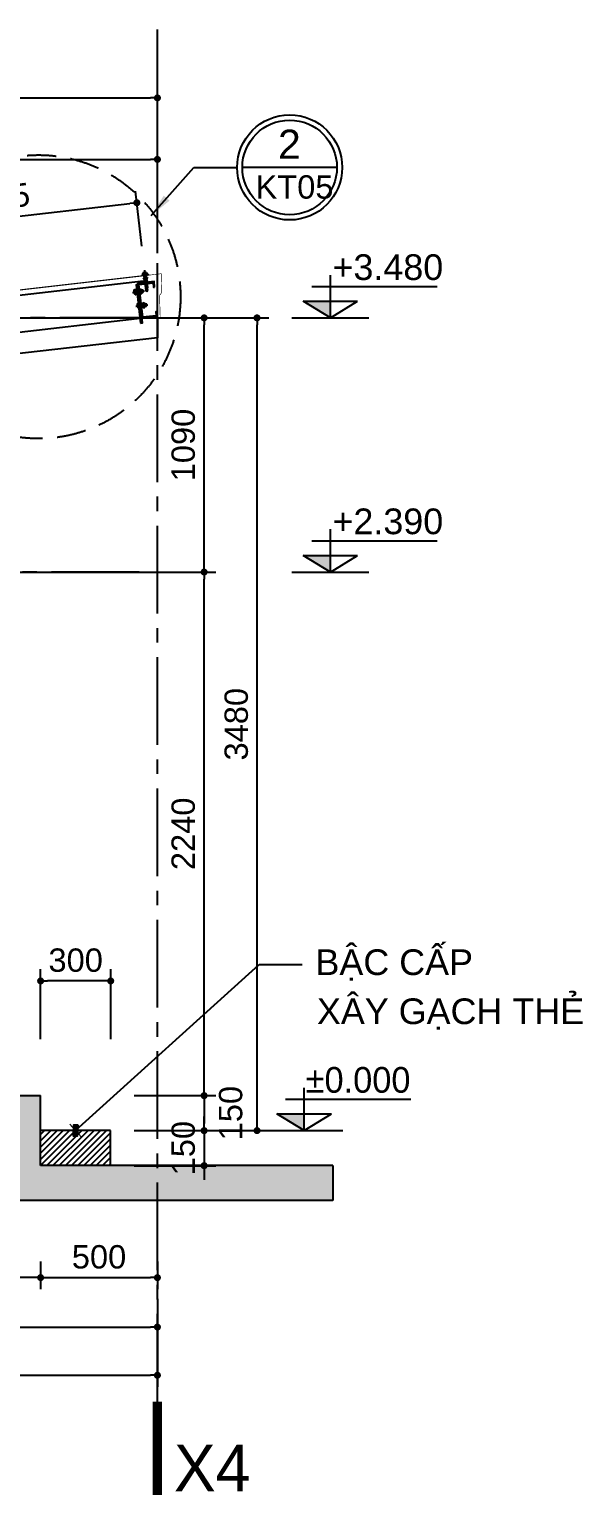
# Model space of a CAD drawing. Header units: inches. Extents: x 274 to 111780, y 464 to 1579898.
# Drawn here: x 84061 to 88798, y 785729 to 798321 of the extents above; entities that cross this region are included whole.
import ezdxf
from ezdxf.enums import TextEntityAlignment as Align

# ---------------------------------------------------------------- set-up
doc = ezdxf.new("R2010")
doc.units = ezdxf.units.IN
doc.header["$MEASUREMENT"] = 0
doc.header["$PDMODE"] = 35
doc.header["$PDSIZE"] = -3
for name, pattern in [('CENTER2', [1.125, 0.75, -0.125, 0.125, -0.125]), ('DASHED', [0.75, 0.5, -0.25]), ('HIDDEN', [0.375, 0.25, -0.125])]:
    doc.linetypes.add(name, pattern=pattern)
for name, color, linetype in [('5', 5, 'DASHED'), ('9A', 8, 'Continuous'), ('CHU', 7, 'Continuous'), ('DIM', 1, 'Continuous'), ('Hatch', 8, 'Continuous'), ('KYHIEU', 2, 'Continuous'), ('N_THAY', 2, 'Continuous'), ('NET-C', 1, 'Continuous'), ('TEXT-KT', 3, 'Continuous'), ('THEP', 1, 'Continuous'), ('truc', 8, 'Continuous'), ('TUONG', 10, 'Continuous'), ('VATLIEU', 9, 'Continuous')]:
    doc.layers.add(name, color=color, linetype=linetype)
doc.layers.add('LINE', color=251, linetype='Continuous', lineweight=13)
doc.styles.add('ARCHITEC1', font='VAVON_.TTF')
doc.styles.add('STYLE1', font='VHARIAL.TTF')
doc.styles.add('STYLE2', font='VHARIAL.TTF')
doc.styles.add('style4', font='VHAVANB.TTF', dxfattribs={"height": 250})
doc.dimstyles.new('1-25', dxfattribs={"dimtxt": 220, "dimasz": 30, "dimexe": 0.18, "dimexo": 0.0625, "dimgap": 50, "dimtad": 1, "dimdec": 0, "dimlfac": 0.25, "dimzin": 9, "dimdsep": 46, "dimtxsty": 'STYLE2', "dimblk": 'DOT1', "dimcen": 0.09, "dimclrd": 16, "dimclre": 16, "dimclrt": 30, "dimadec": 0, "dimazin": 0, "dimtfac": 1, "dimtdec": 0, "dimtix": 1, "dimtmove": 2, "dimatfit": 3, "dimldrblk": 'DOT1', "dimfxl": 1, "dimtolj": 1, "dimtzin": 9, "dimarcsym": 0})
doc.dimstyles.new('50-100', dxfattribs={"dimscale": 100, "dimtxt": 2, "dimasz": 0.6, "dimexe": 1, "dimexo": 2, "dimgap": 0.75, "dimtad": 1, "dimdec": 0, "dimlfac": 0.5, "dimrnd": 5, "dimzin": 3, "dimdsep": 46, "dimtxsty": 'STYLE1', "dimblk": 'DOT', "dimcen": 2.5, "dimdle": 1.25, "dimclrd": 9, "dimclre": 9, "dimclrt": 30, "dimazin": 2, "dimtfac": 0.75, "dimtdec": 0, "dimtix": 1, "dimtmove": 2, "dimatfit": 2, "dimldrblk": 'DOT', "dimfxl": 1, "dimtolj": 1, "dimtzin": 0, "dimarcsym": 0})
doc.dimstyles.new('TL1-100', dxfattribs={"dimscale": 0, "dimtxt": 200, "dimasz": 75, "dimexe": 100, "dimexo": 200, "dimgap": 50, "dimtad": 1, "dimtoh": 1, "dimdec": 0, "dimzin": 0, "dimdsep": 46, "dimtxsty": 'STYLE1', "dimblk": 'DOT', "dimcen": 200, "dimclrd": 9, "dimclre": 9, "dimclrt": 30, "dimadec": 0, "dimazin": 0, "dimtfac": 1, "dimtdec": 0, "dimtix": 1, "dimtmove": 2, "dimatfit": 3, "dimfxl": 200, "dimtolj": 1, "dimtzin": 9, "dimarcsym": 0})

# ---------------------------------------------------------------- blocks, each defined once
blk = doc.blocks.new('_Dot')
at = {"color": 0, "linetype": 'ByBlock', "lineweight": -2}
blk.add_line((-0.5, 0), (-1, 0), dxfattribs=at)
at = {"color": 0, "linetype": 'ByBlock', "const_width": 0.5}
blk.add_lwpolyline([(-0.25, 0, 1), (0.25, 0, 1)], format="xyb", close=True, dxfattribs=at)
blk = doc.blocks.new('*D512')
at = {"layer": 'Defpoints', "color": 0, "linetype": 'Continuous'}
for p in [(85157, 797734), (67157, 796205), (85157, 796205)]:
    blk.add_point(p, dxfattribs=at)
at = {"layer": 'DIM', "color": 9, "linetype": 'Continuous', "lineweight": -2}
for p, q in [((67157, 796405), (67157, 797834)), ((85157, 796405), (85157, 797834)), ((67217, 797734), (85097, 797734))]:
    blk.add_line(p, q, dxfattribs=at)
at = {"layer": 'DIM', "color": 9, "linetype": 'Continuous', "lineweight": -2, "xscale": 60, "yscale": 60, "zscale": 60, "rotation": 180}
blk.add_blockref('_Dot', (67157, 797734), dxfattribs=at)
at = {"layer": 'DIM', "color": 9, "linetype": 'Continuous', "lineweight": -2, "xscale": 60, "yscale": 60, "zscale": 60}
blk.add_blockref('_Dot', (85157, 797734), dxfattribs=at)
at = {"layer": 'DIM', "color": 30, "linetype": 'Continuous', "insert": (76157, 797911), "char_height": 200, "attachment_point": 5, "style": 'STYLE1'}
blk.add_mtext('\\A1;9000', dxfattribs=at)
blk = doc.blocks.new('*D513')
at = {"layer": 'Defpoints', "color": 0, "linetype": 'Continuous'}
for p in [(85157, 797207), (85157, 796431), (76158, 795676)]:
    blk.add_point(p, dxfattribs=at)
at = {"layer": 'DIM', "color": 9, "linetype": 'Continuous', "lineweight": -2}
for p, q in [((76158, 795876), (76158, 797307)), ((85157, 796631), (85157, 797307)), ((76218, 797207), (85097, 797207))]:
    blk.add_line(p, q, dxfattribs=at)
at = {"layer": 'DIM', "color": 9, "linetype": 'Continuous', "lineweight": -2, "xscale": 60, "yscale": 60, "zscale": 60, "rotation": 180}
blk.add_blockref('_Dot', (76158, 797207), dxfattribs=at)
at = {"layer": 'DIM', "color": 9, "linetype": 'Continuous', "lineweight": -2, "xscale": 60, "yscale": 60, "zscale": 60}
blk.add_blockref('_Dot', (85157, 797207), dxfattribs=at)
at = {"layer": 'DIM', "color": 30, "linetype": 'Continuous', "insert": (80657, 797384), "char_height": 200, "attachment_point": 5, "style": 'STYLE1'}
blk.add_mtext('\\A1;4500', dxfattribs=at)
blk = doc.blocks.new('dinh6')
at = {"layer": '5', "ltscale": 5}
blk.add_line((9, 33), (-71, -263), dxfattribs=at)
at = {"layer": '9A', "ltscale": 5}
for p, q in [((-30, 8), (-37, -18)), ((-30, 8), (30, -8)), ((-15, 4), (-22, -22)), ((-32, -51), (-88, -257)), ((-48, -247), (-85, -245)), ((-46, -240), (-83, -238)), ((-44, -232), (-81, -230)), ((-42, -225), (-79, -223)), ((-40, -218), (-77, -216)), ((-38, -210), (-75, -208)), ((-36, -203), (-73, -201)), ((-34, -195), (-71, -193)), ((-32, -188), (-69, -186)), ((-55, -20), (-58, -30)), ((-58, -30), (35, -55)), ((-37, -18), (-55, -20)), ((-55, -20), (38, -45)), ((3, -60), (-53, -266)), ((-46, -33), (-50, -46)), ((-50, -46), (20, -65)), ((-3, -82), (-40, -80)), ((-1, -75), (-38, -73)), ((-37, -18), (23, -34)), ((1, -67), (-36, -65)), ((3, -60), (-34, -58)), ((15, -4), (8, -30)), ((23, -51), (20, -65)), ((30, -8), (23, -34)), ((23, -34), (38, -45)), ((38, -45), (35, -55)), ((-85, -258), (-96, -301)), ((-96, -301), (-86, -318)), ((-88, -257), (-53, -266)), ((-50, -255), (-87, -253)), ((-61, -264), (-86, -318)), ((-86, -318), (-86, -305)), ((-86, -318), (-68, -309)), ((-52, -262), (-73, -261)), ((-56, -266), (-68, -309))]:
    blk.add_line(p, q, dxfattribs=at)
at = {"layer": '9A', "linetype": 'Continuous'}
blk.add_line((-40, -80), (-5, -90), dxfattribs=at)
at = {"layer": '9A', "ltscale": 5}
blk.add_arc((-92, -306), 6.18, 7.3685, 135.9402, dxfattribs=at)
blk = doc.blocks.new('BO12-16')
at = {"layer": '9A', "ltscale": 5}
for p, q in [((-7, 23.2), (-10.7, 22.3)), ((-10.7, 17), (-10.7, 22.3)), ((10.6, 22.3), (-10.7, 22.3)), ((-7, 16), (-10.7, 17)), ((10.6, 17), (-10.7, 17)), ((-10.7, -5.2), (-10.7, 0)), ((10.6, 0), (-10.7, 0)), ((7.2, 23.2), (-7, 23.2)), ((7.2, 16), (-7, 16)), ((-5, 30.3), (-6, 29.3)), ((6, 29.3), (-6, 29.3)), ((-6, 28.5), (-2.4, 29.3)), ((-6, 27.4), (2.9, 29.3)), ((-6, 23.2), (-6, 29.3)), ((-6, 26.3), (6, 28.8)), ((-6, 25.2), (6, 27.7)), ((-6, 24), (6, 26.6)), ((-6, 0), (-6, 16)), ((-6, 15.7), (-4.4, 16)), ((-6, 14.5), (0.9, 16)), ((-6, 13.4), (6, 16)), ((-6, 12.3), (6, 14.8)), ((-6, 11.2), (6, 13.7)), ((-6, 10), (6, 12.6)), ((-6, 8.9), (6, 11.5)), ((-6, 7.8), (6, 10.3)), ((-6, 0), (-6, 10)), ((-6, 6.7), (6, 9.2)), ((-6, 5.5), (6, 8.1)), ((-6, 4.4), (6, 7)), ((-6, 3.3), (6, 5.8)), ((-6, 2.2), (6, 4.7)), ((-6, 1), (6, 3.6)), ((-5.6, 0), (6, 2.5)), ((-5.3, 17), (-5.3, 22.3)), ((-5.3, -5.2), (-5.3, 0)), ((5, 30.3), (-5, 30.3)), ((-4.4, 23.2), (6, 25.5)), ((-0.3, 0), (6, 1.3)), ((0.9, 23.2), (6, 24.3)), ((6, 29.3), (5, 30.3)), ((5, 0), (6, 0.2)), ((5.3, 17), (5.3, 22.3)), ((5.3, -5.2), (5.3, 0)), ((6, 23.2), (6, 29.3)), ((6, 0), (6, 16)), ((6, 0), (6, 10)), ((10.6, 22.3), (7.2, 23.2)), ((10.6, 17), (7.2, 16)), ((10.6, 17), (10.6, 22.3)), ((10.6, -5.2), (10.6, 0)), ((10.6, -5.2), (-10.7, -5.2)), ((-7.1, -7.7), (-10.7, -5.2)), ((7.1, -7.7), (-7.1, -7.7)), ((10.6, -5.2), (7.1, -7.7))]:
    blk.add_line(p, q, dxfattribs=at)
for centre, radius, start, end in [((-8, 20.7), 3.63, 223.63294, 318.29225), ((0, 29.1), 12.1, 243.62087, 295.89696), ((8, 20.6), 3.63, 221.70775, 316.36706), ((-8, -1.6), 3.63, 223.63294, 318.29225), ((0, 6.8), 12.1, 243.62087, 295.89696), ((8, -1.6), 3.63, 221.70775, 316.36706)]:
    blk.add_arc(centre, radius, start, end, dxfattribs=at)
at = {"layer": 'truc', "linetype": 'CENTER2', "ltscale": 1000}
blk.add_line((0, -15.1), (0, 36.5), dxfattribs=at)
blk = doc.blocks.new('*D517')
at = {"layer": 'Defpoints', "color": 0, "linetype": 'Continuous'}
for p in [(84981, 796836), (85046, 796267), (82634, 795990)]:
    blk.add_point(p, dxfattribs=at)
at = {"layer": 'DIM', "color": 9, "linetype": 'Continuous', "lineweight": -2}
for p, q in [((85023, 796465), (84969, 796935)), ((82628, 796566), (84921, 796829)), ((82611, 796189), (82557, 796659))]:
    blk.add_line(p, q, dxfattribs=at)
at = {"layer": 'DIM', "color": 9, "linetype": 'Continuous', "lineweight": -2, "xscale": 60, "yscale": 60, "zscale": 60}
for p, rotation in [((84981, 796836), 6.529542613688609), ((82569, 796559), 186.5295426136886)]:
    blk.add_blockref('_Dot', p, dxfattribs=dict(at, rotation=rotation))
at = {"layer": 'DIM', "color": 30, "linetype": 'Continuous', "insert": (83755, 796874), "char_height": 200, "attachment_point": 5, "rotation": 6.5295, "style": 'STYLE1'}
blk.add_mtext('\\A1;1215', dxfattribs=at)
blk = doc.blocks.new('A$C1B8D2E12')
at = {"layer": 'CHU'}
for p, q in [((335, 244), (1309, 244)), ((479, 0), (479, 333)), ((267, 130), (691, 130)), ((479, 0), (267, 130)), ((479, 0), (691, 130)), ((179, 0), (779, 0))]:
    blk.add_line(p, q, dxfattribs=at)
blk.add_solid([(479, 130), (267, 130), (479, 0)], dxfattribs=at)
blk = doc.blocks.new('*D524')
at = {"layer": 'Defpoints', "color": 0, "linetype": 'Continuous'}
for p in [(83374, 793673), (85557, 793673), (85157, 789189, 204)]:
    blk.add_point(p, dxfattribs=at)
at = {"layer": 'DIM', "color": 9, "linetype": 'Continuous', "lineweight": -2}
for p, q in [((83574, 793673), (85657, 793673)), ((85557, 789249), (85557, 793613)), ((85357, 789189), (85657, 789189))]:
    blk.add_line(p, q, dxfattribs=at)
at = {"layer": 'DIM', "color": 9, "linetype": 'Continuous', "lineweight": -2, "xscale": 60, "yscale": 60, "zscale": 60}
for p, rotation in [((85557, 793673), 90), ((85557, 789189), 270)]:
    blk.add_blockref('_Dot', p, dxfattribs=dict(at, rotation=rotation))
at = {"layer": 'DIM', "color": 30, "linetype": 'Continuous', "insert": (85379, 791431), "char_height": 200, "attachment_point": 5, "rotation": 90, "style": 'STYLE1'}
blk.add_mtext('\\A1;2240', dxfattribs=at)
blk = doc.blocks.new('*D525')
at = {"layer": 'Defpoints', "color": 0, "linetype": 'Continuous'}
for p in [(83436, 795850), (85557, 795850), (83374, 793673)]:
    blk.add_point(p, dxfattribs=at)
at = {"layer": 'DIM', "color": 9, "linetype": 'Continuous', "lineweight": -2}
for p, q in [((83636, 795850), (85657, 795850)), ((85557, 793733), (85557, 795790)), ((83574, 793673), (85657, 793673))]:
    blk.add_line(p, q, dxfattribs=at)
at = {"layer": 'DIM', "color": 9, "linetype": 'Continuous', "lineweight": -2, "xscale": 60, "yscale": 60, "zscale": 60}
for p, rotation in [((85557, 795850), 90), ((85557, 793673), 270)]:
    blk.add_blockref('_Dot', p, dxfattribs=dict(at, rotation=rotation))
at = {"layer": 'DIM', "color": 30, "linetype": 'Continuous', "insert": (85379, 794761), "char_height": 200, "attachment_point": 5, "rotation": 90, "style": 'STYLE1'}
blk.add_mtext('\\A1;1090', dxfattribs=at)
blk = doc.blocks.new('*D526')
at = {"layer": 'Defpoints', "color": 0, "linetype": 'Continuous'}
for p in [(84248, 795850), (86010, 795850), (85157, 788889)]:
    blk.add_point(p, dxfattribs=at)
at = {"layer": 'DIM', "color": 9, "linetype": 'Continuous', "lineweight": -2}
for p, q in [((84448, 795850), (86110, 795850)), ((86010, 788949), (86010, 795790)), ((85357, 788889), (86110, 788889))]:
    blk.add_line(p, q, dxfattribs=at)
at = {"layer": 'DIM', "color": 9, "linetype": 'Continuous', "lineweight": -2, "xscale": 60, "yscale": 60, "zscale": 60}
for p, rotation in [((86010, 795850), 90), ((86010, 788889), 270)]:
    blk.add_blockref('_Dot', p, dxfattribs=dict(at, rotation=rotation))
at = {"layer": 'DIM', "color": 30, "linetype": 'Continuous', "insert": (85833, 792370), "char_height": 200, "attachment_point": 5, "rotation": 90, "style": 'STYLE1'}
blk.add_mtext('\\A1;3480', dxfattribs=at)
blk = doc.blocks.new('*D528')
at = {"layer": 'Defpoints', "color": 0, "linetype": 'Continuous'}
for p in [(67157, 787648), (85157, 787648), (85157, 786794)]:
    blk.add_point(p, dxfattribs=at)
at = {"layer": 'DIM', "color": 9, "linetype": 'Continuous', "lineweight": -2}
for p, q in [((67157, 787448), (67157, 786694)), ((85157, 787448), (85157, 786694)), ((67217, 786794), (85097, 786794))]:
    blk.add_line(p, q, dxfattribs=at)
at = {"layer": 'DIM', "color": 9, "linetype": 'Continuous', "lineweight": -2, "xscale": 60, "yscale": 60, "zscale": 60, "rotation": 180}
blk.add_blockref('_Dot', (67157, 786794), dxfattribs=at)
at = {"layer": 'DIM', "color": 9, "linetype": 'Continuous', "lineweight": -2, "xscale": 60, "yscale": 60, "zscale": 60}
blk.add_blockref('_Dot', (85157, 786794), dxfattribs=at)
at = {"layer": 'DIM', "color": 30, "linetype": 'Continuous', "insert": (76157, 786971), "char_height": 200, "attachment_point": 5, "style": 'STYLE1'}
blk.add_mtext('\\A1;9000', dxfattribs=at)
blk = doc.blocks.new('*D529')
at = {"layer": 'Defpoints', "color": 0, "linetype": 'Continuous'}
for p in [(84757, 788889, -204), (84757, 788589, -204), (85557, 788589)]:
    blk.add_point(p, dxfattribs=at)
at = {"layer": 'DIM', "color": 9, "linetype": 'Continuous', "lineweight": -2}
for p, q in [((85557, 788949), (85557, 789009)), ((84957, 788889), (85657, 788889)), ((85557, 788889), (85557, 788589)), ((84957, 788589), (85657, 788589)), ((85557, 788529), (85557, 788469))]:
    blk.add_line(p, q, dxfattribs=at)
at = {"layer": 'DIM', "color": 9, "linetype": 'Continuous', "lineweight": -2, "xscale": 60, "yscale": 60, "zscale": 60}
for p, rotation in [((85557, 788889), 270), ((85557, 788589), 90)]:
    blk.add_blockref('_Dot', p, dxfattribs=dict(at, rotation=rotation))
at = {"layer": 'DIM', "color": 30, "linetype": 'Continuous', "insert": (85379, 788739), "char_height": 200, "attachment_point": 5, "rotation": 90, "style": 'STYLE1'}
blk.add_mtext('\\A1;150', dxfattribs=at)
blk = doc.blocks.new('*D530')
at = {"layer": 'Defpoints', "color": 0, "linetype": 'Continuous'}
for p in [(84757, 789189, -204), (84757, 788889, -204), (85557, 788889)]:
    blk.add_point(p, dxfattribs=at)
at = {"layer": 'DIM', "color": 9, "linetype": 'Continuous', "lineweight": -2}
for p, q in [((84957, 789189), (85657, 789189)), ((85557, 789129), (85557, 788949)), ((84957, 788889), (85657, 788889))]:
    blk.add_line(p, q, dxfattribs=at)
at = {"layer": 'DIM', "color": 9, "linetype": 'Continuous', "lineweight": -2, "xscale": 60, "yscale": 60, "zscale": 60}
for p, rotation in [((85557, 789189), 90), ((85557, 788889), 270)]:
    blk.add_blockref('_Dot', p, dxfattribs=dict(at, rotation=rotation))
at = {"layer": 'DIM', "color": 30, "linetype": 'Continuous', "insert": (85785, 789039), "char_height": 200, "attachment_point": 5, "rotation": 90, "style": 'STYLE1'}
blk.add_mtext('\\A1;150', dxfattribs=at)
blk = doc.blocks.new('*D531')
at = {"layer": 'Defpoints', "color": 0, "linetype": 'Continuous'}
for p in [(79157, 787648, -204), (85157, 787648, -204), (85157, 787207)]:
    blk.add_point(p, dxfattribs=at)
at = {"layer": 'DIM', "color": 9, "linetype": 'Continuous', "lineweight": -2}
for p, q in [((79157, 787448), (79157, 787107)), ((85157, 787448), (85157, 787107)), ((79217, 787207), (85097, 787207))]:
    blk.add_line(p, q, dxfattribs=at)
at = {"layer": 'DIM', "color": 9, "linetype": 'Continuous', "lineweight": -2, "xscale": 60, "yscale": 60, "zscale": 60, "rotation": 180}
blk.add_blockref('_Dot', (79157, 787207), dxfattribs=at)
at = {"layer": 'DIM', "color": 9, "linetype": 'Continuous', "lineweight": -2, "xscale": 60, "yscale": 60, "zscale": 60}
blk.add_blockref('_Dot', (85157, 787207), dxfattribs=at)
at = {"layer": 'DIM', "color": 30, "linetype": 'Continuous', "insert": (82157, 787384), "char_height": 200, "attachment_point": 5, "style": 'STYLE1'}
blk.add_mtext('\\A1;3000', dxfattribs=at)
blk = doc.blocks.new('*D532')
at = {"layer": 'Defpoints', "color": 0, "linetype": 'Continuous'}
for p in [(84157, 790171), (84157, 789473, -204), (84757, 789473, -204)]:
    blk.add_point(p, dxfattribs=at)
at = {"layer": 'DIM', "color": 9, "linetype": 'Continuous', "lineweight": -2}
for p, q in [((84157, 789673), (84157, 790271)), ((84757, 789673), (84757, 790271)), ((84697, 790171), (84217, 790171))]:
    blk.add_line(p, q, dxfattribs=at)
at = {"layer": 'DIM', "color": 9, "linetype": 'Continuous', "lineweight": -2, "xscale": 60, "yscale": 60, "zscale": 60, "rotation": 180}
blk.add_blockref('_Dot', (84157, 790171), dxfattribs=at)
at = {"layer": 'DIM', "color": 9, "linetype": 'Continuous', "lineweight": -2, "xscale": 60, "yscale": 60, "zscale": 60}
blk.add_blockref('_Dot', (84757, 790171), dxfattribs=at)
at = {"layer": 'DIM', "color": 30, "linetype": 'Continuous', "insert": (84457, 790348), "char_height": 200, "attachment_point": 5, "style": 'STYLE1'}
blk.add_mtext('\\A1;300', dxfattribs=at)
blk = doc.blocks.new('*D533')
at = {"layer": 'Defpoints', "color": 0, "linetype": 'Continuous'}
for p in [(79157, 787944, -204), (84157, 787967, -204), (79157, 787630)]:
    blk.add_point(p, dxfattribs=at)
at = {"layer": 'DIM', "color": 9, "linetype": 'Continuous', "lineweight": -2}
for p, q in [((79157, 787744), (79157, 787530)), ((84157, 787767), (84157, 787530)), ((84097, 787630), (79217, 787630))]:
    blk.add_line(p, q, dxfattribs=at)
at = {"layer": 'DIM', "color": 9, "linetype": 'Continuous', "lineweight": -2, "xscale": 60, "yscale": 60, "zscale": 60, "rotation": 180}
blk.add_blockref('_Dot', (79157, 787630), dxfattribs=at)
at = {"layer": 'DIM', "color": 9, "linetype": 'Continuous', "lineweight": -2, "xscale": 60, "yscale": 60, "zscale": 60}
blk.add_blockref('_Dot', (84157, 787630), dxfattribs=at)
at = {"layer": 'DIM', "color": 30, "linetype": 'Continuous', "insert": (81657, 787807), "char_height": 200, "attachment_point": 5, "style": 'STYLE1'}
blk.add_mtext('\\A1;2500', dxfattribs=at)
blk = doc.blocks.new('*D534')
at = {"layer": 'Defpoints', "color": 0, "linetype": 'Continuous'}
for p in [(84157, 787967, -204), (85157, 787967, -204), (85157, 787630)]:
    blk.add_point(p, dxfattribs=at)
at = {"layer": 'DIM', "color": 9, "linetype": 'Continuous', "lineweight": -2}
for p, q in [((84157, 787767), (84157, 787530)), ((85157, 787767), (85157, 787530)), ((84217, 787630), (85097, 787630))]:
    blk.add_line(p, q, dxfattribs=at)
at = {"layer": 'DIM', "color": 9, "linetype": 'Continuous', "lineweight": -2, "xscale": 60, "yscale": 60, "zscale": 60, "rotation": 180}
blk.add_blockref('_Dot', (84157, 787630), dxfattribs=at)
at = {"layer": 'DIM', "color": 9, "linetype": 'Continuous', "lineweight": -2, "xscale": 60, "yscale": 60, "zscale": 60}
blk.add_blockref('_Dot', (85157, 787630), dxfattribs=at)
at = {"layer": 'DIM', "color": 30, "linetype": 'Continuous', "insert": (84657, 787807), "char_height": 200, "attachment_point": 5, "style": 'STYLE1'}
blk.add_mtext('\\A1;500', dxfattribs=at)
blk = doc.blocks.new('DOT1')
at = {"layer": 'KYHIEU', "ltscale": 100}
blk.add_lwpolyline([(-1.59, -0.77), (0.73, 1.51), (1.51, 0.73), (-0.77, -1.56)], close=True, dxfattribs=at)
blk.add_solid([(-1.59, -0.77), (0.71, 1.53), (-0.77, -1.56), (1.51, 0.73)], dxfattribs=at)
at = {"layer": 'LINE', "ltscale": 100}
for q in [(-2.53, 0), (0, 2.53), (0, -2.53), (2.53, 0)]:
    blk.add_line((0, 0), q, dxfattribs=at)

msp = doc.modelspace()

# ---------------------------------------------------------------- hatches: boundary and pattern name
at = {"layer": 'Hatch', "linetype": 'Continuous'}
h = msp.add_hatch(dxfattribs=at)
h.set_pattern_fill('AR-CONC', color=256, scale=40, angle=90, style=0)
h.set_pattern_definition([(140, (84156.6, 788289.42), (25.101, 286.904), [30, -330]), (85, (84156.6, 788289.42), (-300.877, -55.5005), [24, -264]), (190.4514, (84158.7, 788313.33), (-275.776, 231.4038), [25.496, -280.457]), (136.1842, (84076.6, 788289.42), (66.2076, 426.8964), [45, -495]), (186.6356, (84082.1, 788325), (-389.647, 373.865), [38.244, -420.685]), (81.1842, (84076.6, 788289.4), (-389.647, 373.865), [36, -396]), (111, (84096.6, 788329.42), (161.0476, 238.7628), [30, -330]), (56, (84096.6, 788329.42), (-290.06, 97.326), [24, -264]), (161.4514, (84110.02, 788349.32), (-129.012, 336.089), [25.496, -280.457]), (127.5, (84156.6, 788289.42), (-133.15754, 4.86394), [0, -260.8, 0, -268, 0, -265]), (97.5, (84156.6, 788289.42), (-157.7647, 105.2278), [0, -152.8, 0, -254.8, 0, -101]), (57.5, (84156.6, 788200.22), (9.02195, 213.529), [0, -100, 0, -312, 0, -414]), (47.5, (84156.6, 788160.22), (-40.042, 233.2745), [0, -130, 0, -207.2, 0, -294])])
edge = h.paths.add_edge_path()
edge.add_line((68156.6, 788889.42), (68156.6, 788289.42))
edge.add_line((68156.6, 788289.42), (68556.6, 788289.42))
edge.add_line((68556.6, 788289.42), (68556.6, 788589.42))
edge.add_line((68556.6, 788589.42), (75062.44, 788589.42))
edge.add_arc((76159.96, 788929.75), 1149.07, 182.011296, 197.228079, ccw=False)
edge.add_line((75011.59, 788889.42), (68156.6, 788889.42))
edge = h.paths.add_edge_path()
edge.add_line((76223.67, 788889.42), (76223.67, 788668.3))
edge.add_line((76223.67, 788668.3), (76226.17, 788668.3))
edge.add_line((76226.17, 788668.3), (76226.17, 788622.39))
edge.add_line((76226.17, 788622.39), (76272.01, 788619.96))
edge.add_line((76272.01, 788619.96), (76271.54, 788611.22))
edge.add_line((76271.54, 788611.22), (77258.17, 788591.68))
edge.add_arc((76159.96, 788929.75), 1149.07, 342.889693, 357.988704)
edge.add_line((77308.32, 788889.42), (76223.67, 788889.42))
edge = h.paths.add_edge_path()
edge.add_arc((76159.96, 788929.75), 1149.07, 182.011296, 197.228079)
edge.add_line((75062.44, 788589.42), (76091.17, 788589.42))
edge.add_line((76091.17, 788589.42), (76091.17, 788668.3))
edge.add_line((76091.17, 788668.3), (76093.67, 788668.3))
edge.add_line((76093.67, 788668.3), (76093.67, 788889.42))
edge.add_line((76093.67, 788889.42), (75011.59, 788889.42))
edge = h.paths.add_edge_path()
edge.add_line((79416.6, 788589.42), (79416.6, 788889.42))
edge.add_line((79416.6, 788889.42), (83756.6, 788889.42))
edge.add_line((83756.6, 788889.42), (83756.6, 788289.42))
edge.add_line((83756.6, 788289.42), (86657.94, 788289.42))
edge.add_line((86657.94, 788289.42), (86657.94, 788589.42))
edge.add_line((86657.94, 788589.42), (84156.6, 788589.42))
edge.add_line((84156.6, 788589.42), (84156.6, 789189.42))
edge.add_line((84156.6, 789189.42), (79156.6, 789189.42))
edge.add_line((79156.6, 789189.42), (79156.6, 788889.42))
edge.add_line((79156.6, 788889.42), (77308.32, 788889.42))
edge.add_arc((76159.96, 788929.75), 1149.07, 342.889693, 357.988704, ccw=False)
edge.add_line((77258.17, 788591.68), (77372.09, 788589.42))
edge.add_line((77372.09, 788589.42), (79416.6, 788589.42))
at = {"layer": 'NET-C', "linetype": 'Continuous'}
msp.add_hatch(color=256, dxfattribs=at).paths.add_polyline_path([(85133.2, 796114.17), (85127.91, 796160.1), (84989.2, 796144.13), (85023.52, 795846.09), (85156.6, 795861.42), (85151.96, 795901.72), (85143.53, 795900.75), (85147.2, 795868.88), (85030.98, 795855.5), (84998.61, 796136.66), (85120.45, 796150.69), (85124.76, 796113.2)])
at = {"layer": 'truc', "linetype": 'CENTER2', "ltscale": 1000}
h = msp.add_hatch(dxfattribs=at)
h.set_pattern_fill('ANSI31', color=256, scale=300, style=0)
h.set_pattern_definition([(45, (84156.603, 788589.42), (-26.5165, 26.5165), [])])
h.paths.add_polyline_path([(84756.6, 788889.42), (84156.6, 788889.42), (84156.6, 788589.42), (84756.6, 788589.42)])

# ---------------------------------------------------------------- linework, layer by layer
at = {"layer": 'N_THAY', "linetype": 'Continuous'}
for p, q in [((85078.03, 796156.87), (85034.21, 796192.05)), ((85078.03, 796156.87), (85034.21, 796192.05)), ((85073.82, 796196.5), (85038.4, 796152.65))]:
    msp.add_line(p, q, dxfattribs=at)
at = {"layer": 'N_THAY', "linetype": 'Continuous', "const_width": 5}
msp.add_lwpolyline([(85015.82, 796207.27), (85189.52, 796228.41), (85194.41, 796066.73), (85175.11, 796043.45), (85181.12, 795844.75), (85161.13, 795844.14), (85160.59, 795861.88), (85023.52, 795846.09)], dxfattribs=at)
at = {"layer": 'N_THAY', "linetype": 'Continuous', "const_width": 1.99}
msp.add_lwpolyline([(85073.82, 796196.5), (85034.18, 796192.29), (85038.4, 796152.65), (85078.03, 796156.87)], close=True, dxfattribs=at)
msp.add_lwpolyline([(85073.82, 796196.5), (85034.18, 796192.29), (85038.4, 796152.65), (85078.03, 796156.87)], close=True, dxfattribs=at)
at = {"layer": 'N_THAY', "ltscale": 5}
msp.add_lwpolyline([(85012.2, 795804.53), (85028.1, 795806.36), (84990.35, 796134.19), (84974.45, 796132.36)], close=True, dxfattribs=at)
at = {"layer": 'N_THAY', "color": 3, "linetype": 'HIDDEN', "ltscale": 1000}
msp.add_circle((84139.9, 796030.51), 1214.59, dxfattribs=at)
at = {"layer": 'NET-C', "linetype": 'Continuous', "const_width": 10}
for points in [[(76479.79, 795225.13), (85087.94, 796216.82)], [(76581.92, 795236.9), (85087.94, 796216.82)]]:
    msp.add_lwpolyline(points, dxfattribs=at)
at = {"layer": 'NET-C', "linetype": 'Continuous'}
msp.add_lwpolyline([(85133.2, 796114.17), (85127.91, 796160.1), (84989.2, 796144.13), (85023.52, 795846.09), (85156.6, 795861.42), (85151.96, 795901.72), (85143.53, 795900.75), (85147.2, 795868.88), (85030.98, 795855.5), (84998.61, 796136.66), (85120.45, 796150.69), (85124.76, 796113.2)], close=True, dxfattribs=at)
at = {"layer": 'THEP', "color": 7, "linetype": 'Continuous'}
for p, q in [((85037.06, 796165.19), (76501.29, 795181.74)), ((85056.6, 795849.9), (76506.6, 794865.38)), ((85156.6, 795849.9), (85156.6, 795680.23)), ((85156.6, 795680.23), (76760.6, 794713.44))]:
    msp.add_line(p, q, dxfattribs=at)
at = {"layer": 'THEP', "linetype": 'Continuous'}
for p, q in [((79156.6, 789189.42), (84156.6, 789189.42)), ((84156.6, 788589.42), (84156.6, 789189.42)), ((84756.6, 788889.42), (84156.6, 788889.42)), ((84756.6, 788589.42), (84756.6, 788889.42)), ((86657.94, 788589.42), (84156.6, 788589.42)), ((86657.94, 788589.42, 79.46), (86657.94, 788289.42)), ((84663.54, 788289.42), (67256.6, 788289.42)), ((86657.94, 788289.42), (84663.54, 788289.42))]:
    msp.add_line(p, q, dxfattribs=at)
at = {"layer": 'truc', "linetype": 'CENTER2', "ltscale": 1000}
for p, q in [((85156.6, 786568.73), (85156.6, 798320.61)), ((85070.3, 795849.9), (67291.03, 795849.9)), ((85000.73, 793672.91), (72765.42, 793672.91))]:
    msp.add_line(p, q, dxfattribs=at)
at = {"layer": 'truc', "color": 7, "linetype": 'Continuous', "ltscale": 2, "const_width": 80}
msp.add_lwpolyline([(85156.6, 785769.08), (85156.6, 786568.73)], dxfattribs=at)
at = {"layer": 'TUONG'}
msp.add_circle((86289.42, 797138.39), 405, dxfattribs=at)
at = {"layer": 'VATLIEU', "color": 60}
msp.add_line((86694.42, 797138.39), (85884.42, 797138.39), dxfattribs=at)
msp.add_circle((86289.42, 797138.39), 450, dxfattribs=at)

# ---------------------------------------------------------------- block references
at = {"linetype": 'Continuous', "xscale": 1.099999999976717, "yscale": 1.099999999976717, "zscale": 1.099999999976717}
for p in [(86111.33, 795849.9), (86111.33, 793672.91), (85886.61, 788889.42)]:
    msp.add_blockref('A$C1B8D2E12', p, dxfattribs=at)
at = {"layer": '9A', "linetype": 'Continuous', "xscale": 0.499999999993354, "yscale": 0.5, "zscale": 0.4999999999781242, "rotation": 21.14410276566376}
msp.add_blockref('dinh6', (85048.67, 796240.22), dxfattribs=at)
msp.add_blockref('dinh6', (85048.67, 796240.22), dxfattribs=at)
at = {"layer": '9A', "ltscale": 5, "yscale": 2}
for p, xscale, zscale, rotation in [((84973.81, 796071.83), 2.000000000039568, 2, 276.5686436444747), ((85002.51, 795954.34), 1.999999999984719, 1.999999999999995, 276.568643689137)]:
    msp.add_blockref('BO12-16', p, dxfattribs=dict(at, xscale=xscale, zscale=zscale, rotation=rotation))

# ---------------------------------------------------------------- texts
at = {"layer": 'CHU', "style": 'STYLE1'}
for s, height, p in [('2', 250, (86190.13, 797212.17)), ('kt05', 200, (85997.06, 796871.05))]:
    msp.add_text(s, height=height, dxfattribs=at).set_placement(p)
at = {"layer": 'TEXT-KT', "color": 2}
for s, style, p in [('+3.480', 'STYLE1', (87130.27, 796174.35)), ('+2.390', 'STYLE1', (87130.27, 793997.35)), ('%%P0.000', 'ARCHITEC1', (86875.24, 789213.86))]:
    msp.add_text(s, height=220, dxfattribs=dict(at, style=style)).set_placement(p, align=Align.CENTER)
at = {"layer": 'TEXT-KT', "color": 80, "linetype": 'Continuous', "style": 'STYLE1'}
for s, p in [(' bËc cÊp', (86425.14, 790221.66, -204.15)), ('x©y g¹ch thÎ', (86523.02, 789801.43, -204.15))]:
    msp.add_text(s, height=220, dxfattribs=at).set_placement(p)
at = {"layer": 'truc', "color": 1, "linetype": 'Continuous', "ltscale": 2, "style": 'style4'}
msp.add_text('x4', height=400, dxfattribs=at).set_placement((85625.95, 786200.64), align=Align.TOP_CENTER)

# ---------------------------------------------------------------- dimensions: what is measured, and where the dimension line sits
at = {"layer": 'DIM', "linetype": 'Continuous'}
for base, p1, p2, picture, middle in [((85156.6, 797734.11), (67156.6, 796204.71), (85156.6, 796204.71), '*D512', (76156.6, 797911.29)), ((84156.6, 790171.14, 204.15), (84756.6, 789472.85), (84156.6, 789472.85), '*D532', (84456.6, 790348.32, 204.15)), ((79156.6, 787629.86, 204.15), (84156.6, 787967.33), (79156.6, 787943.55), '*D533', (81656.6, 787807.05, 204.15)), ((85156.6, 787629.86, 204.15), (84156.6, 787967.33), (85156.6, 787967.33), '*D534', (84656.6, 787807.05, 204.15)), ((85156.6, 786794.06), (67156.6, 787648.12), (85156.6, 787648.12), '*D528', (76156.6, 786971.24)), ((85156.6, 787207.07, 204.15), (79156.6, 787648.12), (85156.6, 787648.12), '*D531', (82156.6, 787384.25, 204.15))]:
    dim = msp.add_linear_dim(base=base, p1=p1, p2=p2, dimstyle='50-100', dxfattribs=at)
    dim.commit()
    dim.dimension.update_dxf_attribs({"geometry": picture, "text_midpoint": middle})
for base, p1, p2, angle, picture, middle in [((85156.6, 797206.83), (76158.14, 795676.22), (85156.6, 796431.3), 180, '*D513', (80657.37, 797384.02)), ((85556.6, 795849.9), (83373.69, 793672.91), (83435.61, 795849.9), 90, '*D525', (85379.42, 794761.41)), ((86009.88, 795849.9), (85156.6, 788889.42), (84247.65, 795849.9), 90, '*D526', (85832.7, 792369.66)), ((85556.6, 793672.91), (85156.6, 789189.42, 204.15), (83373.69, 793672.91), 90, '*D524', (85379.42, 791431.16)), ((85556.6, 788589.42, 204.15), (84756.6, 788889.42), (84756.6, 788589.42), 90, '*D529', (85379.42, 788739.42, 204.15))]:
    dim = msp.add_linear_dim(base=base, p1=p1, p2=p2, angle=angle, dimstyle='50-100', dxfattribs=at)
    dim.commit()
    dim.dimension.update_dxf_attribs({"geometry": picture, "text_midpoint": middle})
dim = msp.add_aligned_dim(p1=(82633.98, 795990.45), p2=(85045.88, 796266.51), distance=572.73, dimstyle='50-100', dxfattribs=at)
dim.commit()
dim.dimension.update_dxf_attribs({"geometry": '*D517', "text_midpoint": (83754.65, 796873.52)})
dim = msp.add_linear_dim(base=(85556.6, 788889.42, 204.15), p1=(84756.6, 789189.42), p2=(84756.6, 788889.42), angle=90, dimstyle='50-100', dxfattribs=at)
dim.commit()
dim.dimension.update_dxf_attribs({"geometry": '*D530', "text_midpoint": (85785.48, 789039.42, 204.15), "dimtype": 160})

# ---------------------------------------------------------------- leaders
at = {"layer": 'TEXT-KT', "linetype": 'Continuous'}
msp.add_leader([(85103.43, 796725.94), (85469.47, 797138.39), (85839.42, 797138.39)], dimstyle='TL1-100', override={"dimscale": 1, "dimasz": 200, "dimgap": 0.75, "dimtad": 0}, dxfattribs=at)
at = {"layer": 'TEXT-KT', "color": 9, "linetype": 'Continuous'}
msp.add_leader([(84456.6, 788889.42), (86029.62, 790312.48), (86396.07, 790312.48)], dimstyle='1-25', override={"dimgap": 50, "dimtad": 0, "dimfxl": 200}, dxfattribs=at)

doc.saveas('drawing.dxf')
